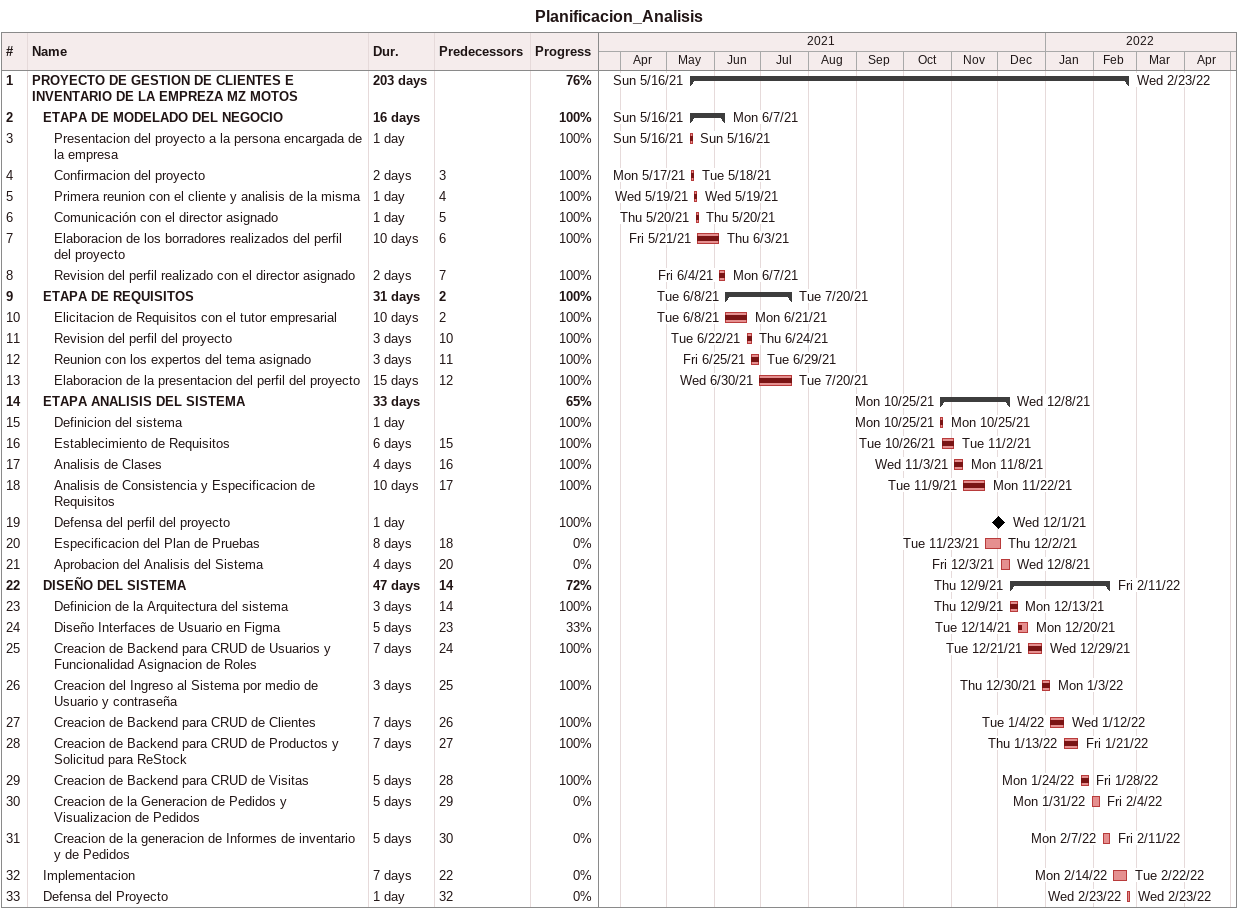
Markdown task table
Planificacion_Analisis

| ID | Level | Task | Duration | Start | Finish | Predecessors | % complete |
|---|---|---|---|---|---|---|---|
| 1 | 1 | **PROYECTO DE GESTION DE CLIENTES E INVENTARIO DE LA EMPREZA MZ MOTOS** | 203d | 2021-05-16 | 2022-02-23 |  | 76 |
| 2 | 2 | **ETAPA DE MODELADO DEL NEGOCIO** | 16d | 2021-05-16 | 2021-06-07 |  | 100 |
| 3 | 3 | Presentacion del proyecto a la persona encargada de la empresa | 1d | 2021-05-16 | 2021-05-16 |  | 100 |
| 4 | 3 | Confirmacion del proyecto | 2d | 2021-05-17 | 2021-05-18 | 3 | 100 |
| 5 | 3 | Primera reunion con el cliente y analisis de la misma | 1d | 2021-05-19 | 2021-05-19 | 4 | 100 |
| 6 | 3 | Comunicación con el director asignado | 1d | 2021-05-20 | 2021-05-20 | 5 | 100 |
| 7 | 3 | Elaboracion de los borradores realizados del perfil del proyecto | 10d | 2021-05-21 | 2021-06-03 | 6 | 100 |
| 8 | 3 | Revision del perfil realizado con el director asignado | 2d | 2021-06-04 | 2021-06-07 | 7 | 100 |
| 9 | 2 | **ETAPA DE REQUISITOS** | 31d | 2021-06-08 | 2021-07-20 | 2 | 100 |
| 10 | 3 | Elicitacion de Requisitos con el tutor empresarial | 10d | 2021-06-08 | 2021-06-21 | 2 | 100 |
| 11 | 3 | Revision del perfil del proyecto | 3d | 2021-06-22 | 2021-06-24 | 10 | 100 |
| 12 | 3 | Reunion con los expertos del tema asignado | 3d | 2021-06-25 | 2021-06-29 | 11 | 100 |
| 13 | 3 | Elaboracion de la presentacion del perfil del proyecto | 15d | 2021-06-30 | 2021-07-20 | 12 | 100 |
| 14 | 2 | **ETAPA ANALISIS DEL SISTEMA** | 33d | 2021-10-25 | 2021-12-08 |  | 65 |
| 15 | 3 | Definicion del sistema | 1d | 2021-10-25 | 2021-10-25 |  | 100 |
| 16 | 3 | Establecimiento de Requisitos | 6d | 2021-10-26 | 2021-11-02 | 15 | 100 |
| 17 | 3 | Analisis de Clases | 4d | 2021-11-03 | 2021-11-08 | 16 | 100 |
| 18 | 3 | Analisis de Consistencia y Especificacion de Requisitos | 10d | 2021-11-09 | 2021-11-22 | 17 | 100 |
| 19 | 3 | Defensa del perfil del proyecto | 1d | 2021-12-01 | 2021-12-01 |  | 100 |
| 20 | 3 | Especificacion del Plan de Pruebas | 8d | 2021-11-23 | 2021-12-02 | 18 | 0 |
| 21 | 3 | Aprobacion del Analisis del Sistema | 4d | 2021-12-03 | 2021-12-08 | 20 | 0 |
| 22 | 2 | **DISEÑO DEL SISTEMA** | 47d | 2021-12-09 | 2022-02-11 | 14 | 72 |
| 23 | 3 | Definicion de la Arquitectura del sistema | 3d | 2021-12-09 | 2021-12-13 | 14 | 100 |
| 24 | 3 | Diseño Interfaces de Usuario en Figma | 5d | 2021-12-14 | 2021-12-20 | 23 | 33 |
| 25 | 3 | Creacion de Backend para CRUD de Usuarios y Funcionalidad Asignacion de Roles | 7d | 2021-12-21 | 2021-12-29 | 24 | 100 |
| 26 | 3 | Creacion del Ingreso al Sistema por medio de Usuario y contraseña | 3d | 2021-12-30 | 2022-01-03 | 25 | 100 |
| 27 | 3 | Creacion de Backend para CRUD de Clientes | 7d | 2022-01-04 | 2022-01-12 | 26 | 100 |
| 28 | 3 | Creacion de Backend para CRUD de Productos y Solicitud para ReStock | 7d | 2022-01-13 | 2022-01-21 | 27 | 100 |
| 29 | 3 | Creacion de Backend para CRUD de Visitas | 5d | 2022-01-24 | 2022-01-28 | 28 | 100 |
| 30 | 3 | Creacion de la Generacion de Pedidos y Visualizacion de Pedidos | 5d | 2022-01-31 | 2022-02-04 | 29 | 0 |
| 31 | 3 | Creacion de la generacion de Informes de inventario y de Pedidos | 5d | 2022-02-07 | 2022-02-11 | 30 | 0 |
| 32 | 2 | Implementacion | 7d | 2022-02-14 | 2022-02-22 | 22 | 0 |
| 33 | 2 | Defensa del Proyecto | 1d | 2022-02-23 | 2022-02-23 | 32 | 0 |
